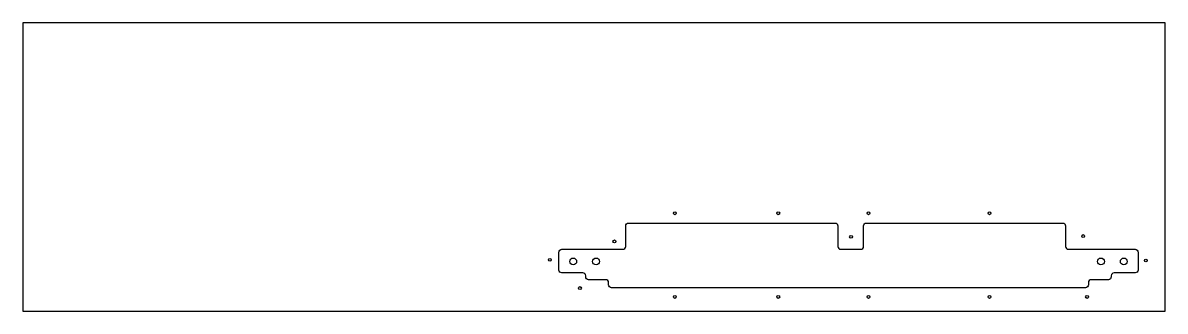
# Model space of a CAD drawing. Extents: x 2451 to 4451, y 1971 to 2476.
import ezdxf

# ---------------------------------------------------------------- set-up
doc = ezdxf.new("R2010")
doc.units = 0
doc.layers.get('0').update_dxf_attribs({"linetype": 'CONTINUOUS'})

msp = doc.modelspace()

# ---------------------------------------------------------------- linework, layer by layer
msp.add_lwpolyline([(2450.7, 1971.1), (4450.7, 1971.1), (4450.7, 2476.1), (2450.7, 2476.1)], close=True)
at = {"color": 7, "linetype": 'CONTINUOUS'}
msp.add_lwpolyline([(3506.3, 2120.5, -0.414214), (3511.3, 2125.5), (3872.7, 2125.5, -0.414214), (3877.7, 2120.5), (3877.7, 2084.5, 0.414214), (3882.7, 2079.5), (3917.7, 2079.5, 0.414214), (3922.7, 2084.5), (3922.7, 2120.5, -0.414214), (3927.7, 2125.5), (4271.3, 2125.5, -0.414214), (4276.3, 2120.5), (4276.3, 2084.5, 0.414214), (4281.3, 2079.5), (4398.3, 2079.5, -0.414214), (4403.3, 2074.5), (4403.3, 2043.2, -0.414214), (4398.3, 2038.2), (4361.3, 2038.2, 0.414214), (4356.3, 2033.2), (4356.3, 2031.2, -0.414214), (4351.3, 2026.2), (4321.3, 2026.2, 0.414214), (4316.3, 2021.2), (4316.3, 2017.2, -0.414214), (4311.3, 2012.2), (3481.3, 2012.2, -0.414214), (3476.3, 2017.2), (3476.3, 2021.2, 0.414214), (3471.3, 2026.2), (3441.3, 2026.2, -0.414214), (3436.3, 2031.2), (3436.3, 2033.2, 0.414214), (3431.3, 2038.2), (3394.3, 2038.2, -0.414214), (3389.3, 2043.2), (3389.3, 2074.5, -0.414214), (3394.3, 2079.5), (3501.3, 2079.5, 0.414214), (3506.3, 2084.5)], format="xyb", close=True, dxfattribs=at)
for centre in [(3592.2, 2142.5), (3773.4, 2142.5), (3931.4, 2142.5), (4143.1, 2142.5), (3900.8, 2101.4), (4307.3, 2102.7), (3486.5, 2093.3), (3373.5, 2061), (4416.9, 2059.9), (3426.1, 2011.6), (3592.2, 1996), (3773.4, 1996), (3931.4, 1996), (4143.1, 1996), (4314, 1996)]:
    msp.add_circle(centre, 2.5)
for centre in [(3414.3, 2058.2), (3454.3, 2058.2), (4338.3, 2058.2), (4378.3, 2058.2)]:
    msp.add_circle(centre, 6, dxfattribs=at)

doc.saveas('drawing.dxf')
